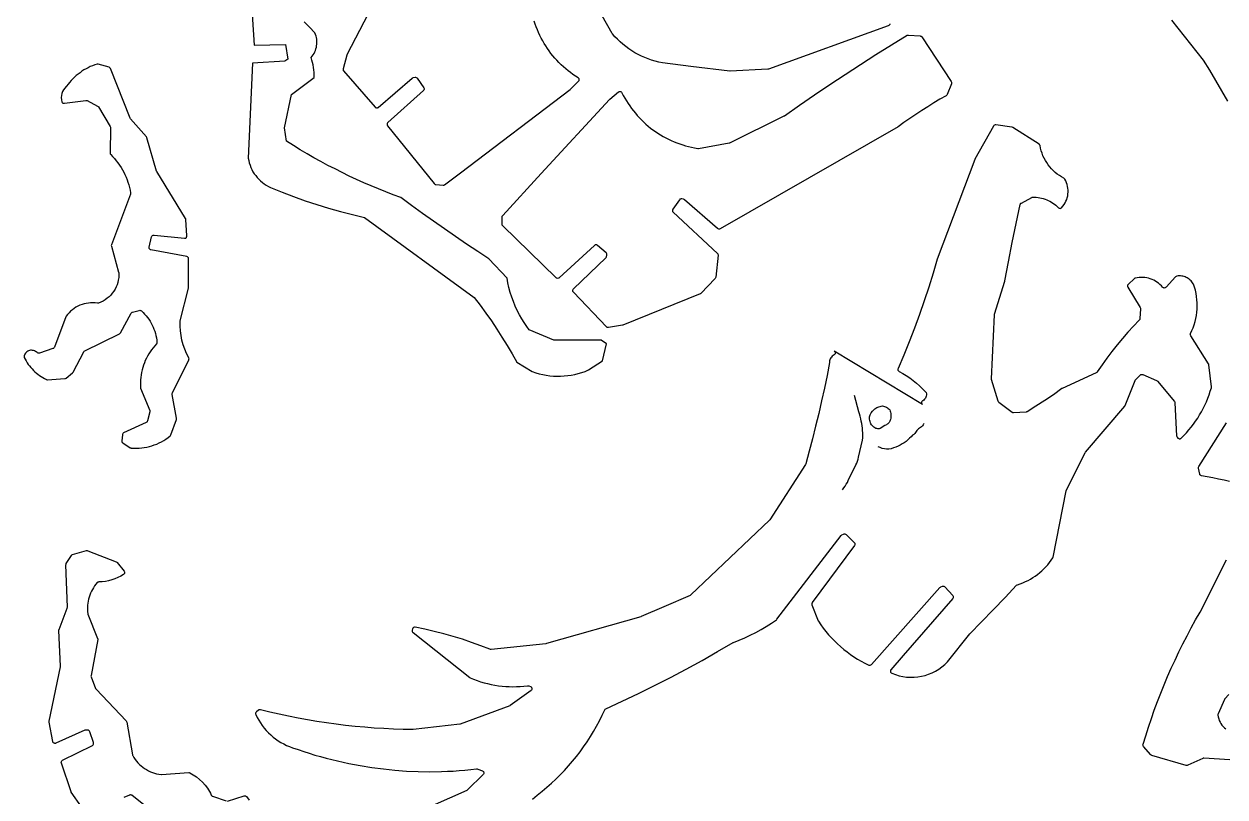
# Model space of a CAD drawing. Header units: millimetres. Extents: x -589 to -2, y 2 to 749.
# Drawn here: x -581 to -366.5, y 305.4 to 443.5 of the extents above; entities that cross this region are included whole.
import ezdxf

# ---------------------------------------------------------------- set-up
doc = ezdxf.new("R2010")
doc.units = ezdxf.units.MM
doc.header["$MEASUREMENT"] = 0

msp = doc.modelspace()

# ---------------------------------------------------------------- linework, layer by layer
for points in [[(-540.87, 455.3), (-539.89, 439.72), (-534.27, 439.85), (-533.87, 437.2), (-534.43, 436.85), (-540.15, 436.49), (-540.94, 419.53), (-540.86, 419.1), (-540.75, 418.68), (-540.62, 418.27), (-540.47, 417.87), (-540.29, 417.48), (-540.09, 417.11), (-539.86, 416.75), (-539.61, 416.4), (-539.34, 416.07), (-539.06, 415.76), (-538.75, 415.47), (-538.42, 415.19), (-538.08, 414.94), (-537.71, 414.7), (-537.34, 414.49), (-536.94, 414.3), (-534.9, 413.46), (-532.85, 412.66), (-530.77, 411.92), (-528.68, 411.22), (-526.58, 410.58), (-524.46, 409.98), (-522.32, 409.44), (-520.17, 408.94), (-500.56, 394.63), (-499.52, 393.25), (-498.51, 391.85), (-497.52, 390.43), (-496.56, 388.99), (-495.62, 387.54), (-494.71, 386.07), (-493.83, 384.58), (-492.97, 383.08), (-490.2, 381.38), (-489.58, 381.17), (-488.96, 381), (-488.33, 380.85), (-487.7, 380.74), (-487.07, 380.65), (-486.43, 380.59), (-485.79, 380.57), (-485.15, 380.57), (-484.51, 380.6), (-483.87, 380.67), (-483.24, 380.76), (-482.61, 380.88), (-481.99, 381.03), (-481.37, 381.22), (-480.76, 381.43), (-480.16, 381.67), (-477.64, 383.28), (-476.96, 386.33), (-477.9, 387.02), (-486.37, 387.03), (-490.74, 388.82), (-491.21, 389.47), (-491.66, 390.13), (-492.08, 390.81), (-492.48, 391.51), (-492.88, 392.29), (-493.24, 393.08), (-493.57, 393.89), (-493.87, 394.71), (-494.14, 395.54), (-494.37, 396.39), (-494.56, 397.24), (-494.72, 398.1), (-497.96, 401.51), (-499.96, 402.83), (-501.96, 404.17), (-503.94, 405.52), (-505.91, 406.88), (-507.87, 408.26), (-509.82, 409.66), (-511.77, 411.07), (-513.7, 412.5), (-515.03, 412.99), (-516.36, 413.5), (-517.68, 414.03), (-519, 414.58), (-520.3, 415.14), (-521.6, 415.73), (-522.89, 416.33), (-524.17, 416.95), (-525.44, 417.59), (-526.71, 418.24), (-527.96, 418.91), (-529.2, 419.6), (-530.44, 420.31), (-531.66, 421.04), (-532.88, 421.78), (-534.08, 422.54), (-534.45, 424.92), (-533.2, 430.89), (-529.18, 433.93), (-529.18, 434.38), (-529.19, 434.83), (-529.23, 435.28), (-529.28, 435.73), (-529.36, 436.18), (-529.45, 436.62), (-529.56, 437.06), (-529.68, 437.49), (-529.5, 437.73), (-529.33, 437.98), (-529.18, 438.23), (-529.05, 438.5), (-528.94, 438.77), (-528.85, 439.04), (-528.77, 439.33), (-528.72, 439.61), (-528.69, 439.9), (-528.68, 440.19), (-528.68, 440.48), (-528.71, 440.78), (-528.76, 441.07), (-528.83, 441.35), (-528.92, 441.64), (-529.03, 441.92), (-529.97, 442.93), (-530.94, 443.9)], [(-516.48, 451.19), (-523.32, 438), (-523.35, 437.9), (-524, 435.47), (-524.01, 435.37), (-524, 435.27), (-523.96, 435.18), (-523.9, 435.1), (-518.29, 428.64), (-518.24, 428.58), (-518.17, 428.55), (-518.02, 428.51), (-517.88, 428.53), (-517.81, 428.55), (-517.74, 428.6), (-511.64, 433.83), (-511.56, 433.88), (-511.47, 433.92), (-511.15, 433.97), (-511.04, 433.98), (-510.93, 433.95), (-510.83, 433.9), (-510.75, 433.82), (-509.58, 432.11), (-509.52, 431.98), (-509.51, 431.84), (-509.55, 431.7), (-509.64, 431.59), (-516, 425.87), (-516.06, 425.81), (-516.1, 425.74), (-516.14, 425.6), (-516.12, 425.45), (-516.05, 425.31), (-507.74, 414.97), (-507.68, 414.91), (-507.61, 414.86), (-507.54, 414.84), (-507.46, 414.83), (-506.12, 414.7), (-505.98, 414.72), (-505.86, 414.78), (-503.05, 416.91), (-483.42, 431.8), (-483.37, 431.84), (-481.93, 433.26), (-481.88, 433.33), (-481.84, 433.41), (-481.82, 433.5), (-481.82, 433.59), (-481.84, 433.68), (-481.88, 433.76), (-481.94, 433.82), (-482.01, 433.88), (-482.48, 434.18), (-482.94, 434.49), (-483.38, 434.81), (-483.82, 435.15), (-484.24, 435.5), (-484.65, 435.86), (-485.05, 436.23), (-485.44, 436.62), (-485.82, 437.01), (-486.18, 437.41), (-486.53, 437.83), (-486.87, 438.25), (-487.19, 438.69), (-487.5, 439.13), (-487.8, 439.58), (-488.08, 440.04), (-488.35, 440.51), (-488.61, 440.99), (-488.85, 441.47), (-489.08, 441.96), (-489.29, 442.46), (-489.49, 442.97), (-489.68, 443.48), (-489.85, 444)], [(-426.34, 443.51), (-426.37, 443.42), (-426.42, 443.33), (-426.47, 443.29), (-426.55, 443.21), (-426.65, 443.16), (-448.04, 435.45), (-448.14, 435.43), (-454.86, 435.05), (-454.92, 435.05), (-461.88, 435.92), (-466.98, 436.56), (-467.63, 436.7), (-468.27, 436.86), (-468.9, 437.05), (-469.52, 437.26), (-470.13, 437.5), (-470.72, 437.77), (-471.31, 438.06), (-471.88, 438.37), (-472.44, 438.71), (-472.98, 439.08), (-473.51, 439.46), (-474.03, 439.87), (-474.52, 440.3), (-475, 440.76), (-475.46, 441.23), (-475.9, 441.73), (-475.94, 441.78), (-478.76, 446.72)], [(-366.01, 429.7), (-367.04, 431.56), (-368.11, 433.41), (-369.22, 435.24), (-370.36, 437.04), (-375.97, 444.16)], [(-474.82, 431.36), (-474.74, 431.4), (-474.66, 431.43), (-474.57, 431.44), (-474.47, 431.43), (-474.39, 431.41), (-474.31, 431.36), (-474.25, 431.3), (-474.2, 431.22), (-473.95, 430.73), (-473.68, 430.24), (-473.4, 429.76), (-473.11, 429.3), (-472.8, 428.85), (-472.48, 428.4), (-472.15, 427.97), (-471.8, 427.54), (-471.45, 427.13), (-471.08, 426.73), (-470.7, 426.35), (-470.31, 425.97), (-469.91, 425.6), (-469.5, 425.25), (-469.08, 424.91), (-468.65, 424.59), (-468.21, 424.27), (-467.76, 423.97), (-467.3, 423.68), (-466.84, 423.41), (-466.36, 423.15), (-465.88, 422.9), (-465.39, 422.67), (-464.89, 422.46), (-464.38, 422.25), (-463.87, 422.07), (-463.35, 421.89), (-462.82, 421.74), (-462.29, 421.59), (-461.76, 421.47), (-461.21, 421.36), (-460.67, 421.27), (-460.6, 421.26), (-460.54, 421.27), (-455.02, 422.24), (-454.91, 422.27), (-445.21, 427.06), (-445.16, 427.09), (-442.48, 428.98), (-439.78, 430.84), (-437.07, 432.68), (-434.35, 434.49), (-431.6, 436.27), (-428.84, 438.03), (-426.06, 439.77), (-423.27, 441.48), (-423.15, 441.52), (-423.02, 441.53), (-420.95, 441.36), (-420.87, 441.34), (-420.78, 441.31), (-420.71, 441.25), (-420.65, 441.19), (-415.4, 433.2), (-415.35, 433.11), (-415.33, 433.02), (-415.33, 432.92), (-415.36, 432.83), (-416.13, 430.88), (-416.19, 430.77), (-416.29, 430.68), (-417.4, 430.04), (-418.49, 429.39), (-419.58, 428.72), (-420.66, 428.03), (-421.73, 427.33), (-422.79, 426.62), (-423.83, 425.89), (-424.87, 425.15), (-456.68, 406.9), (-456.8, 406.86), (-456.92, 406.85), (-457.04, 406.88), (-457.15, 406.94), (-463.02, 412.08), (-463.11, 412.14), (-463.2, 412.17), (-463.5, 412.25), (-463.62, 412.25), (-463.73, 412.22), (-463.84, 412.17), (-463.92, 412.08), (-465.11, 410.41), (-465.18, 410.27), (-465.19, 410.13), (-465.15, 410), (-465.06, 409.88), (-457.15, 402.51), (-457.09, 402.44), (-457.05, 402.35), (-457.04, 402.26), (-457.04, 402.17), (-457.45, 398.25), (-457.49, 398.13), (-457.57, 398.02), (-460.11, 395.36), (-460.17, 395.3), (-460.25, 395.26), (-474.05, 389.71), (-474.12, 389.68), (-476.62, 389.28), (-476.71, 389.27), (-476.81, 389.29), (-476.89, 389.33), (-476.97, 389.39), (-482.87, 395.59), (-482.92, 395.65), (-482.95, 395.72), (-482.98, 395.87), (-482.94, 396.02), (-482.91, 396.09), (-482.85, 396.16), (-477.07, 401.72), (-477.02, 401.8), (-476.98, 401.89), (-476.88, 402.19), (-476.87, 402.31), (-476.88, 402.42), (-476.93, 402.52), (-477.01, 402.61), (-478.58, 403.94), (-478.71, 404.01), (-478.85, 404.04), (-478.99, 404.01), (-479.11, 403.93), (-485.41, 398.15), (-485.48, 398.1), (-485.54, 398.06), (-485.69, 398.04), (-485.84, 398.06), (-485.91, 398.1), (-485.97, 398.15), (-495.48, 407.41), (-495.53, 407.47), (-495.57, 407.54), (-495.59, 407.61), (-495.59, 407.7), (-495.59, 409.02), (-495.56, 409.17), (-495.48, 409.3), (-488.6, 416.77), (-476.4, 430.01), (-476.36, 430.05), (-474.82, 431.36)], [(-578.66, 384.78), (-578.79, 384.9), (-578.94, 385), (-579.1, 385.08), (-579.27, 385.14), (-579.44, 385.18), (-579.62, 385.2), (-579.8, 385.19), (-579.98, 385.16), (-580.16, 385.1), (-580.32, 385.02), (-580.47, 384.92), (-580.6, 384.8), (-580.72, 384.67), (-580.82, 384.52), (-580.9, 384.36), (-580.96, 384.19), (-580.98, 384.05), (-580.95, 383.91), (-580.79, 383.59), (-580.61, 383.28), (-580.43, 382.97), (-580.22, 382.68), (-580.01, 382.39), (-579.79, 382.12), (-579.55, 381.85), (-579.31, 381.6), (-579.05, 381.35), (-578.78, 381.12), (-578.51, 380.9), (-578.22, 380.68), (-577.92, 380.49), (-577.62, 380.3), (-577.3, 380.13), (-576.98, 379.97), (-576.89, 379.94), (-576.79, 379.93), (-573.71, 380.14), (-573.59, 380.17), (-573.48, 380.23), (-572.35, 381.14), (-572.23, 381.26), (-570.3, 384.92), (-570.23, 385.01), (-570.13, 385.08), (-563.95, 388.13), (-563.85, 388.2), (-563.78, 388.29), (-561.84, 391.82), (-561.79, 391.89), (-561.74, 391.95), (-561.67, 391.99), (-561.6, 392.02), (-560.39, 392.33), (-560.29, 392.34), (-560.2, 392.32), (-560.11, 392.29), (-560.02, 392.24), (-559.73, 391.96), (-559.45, 391.67), (-559.18, 391.37), (-558.93, 391.05), (-558.7, 390.73), (-558.48, 390.39), (-558.28, 390.05), (-558.09, 389.7), (-557.93, 389.34), (-557.77, 388.97), (-557.64, 388.59), (-557.52, 388.21), (-557.42, 387.82), (-557.34, 387.43), (-557.28, 387.03), (-557.24, 386.63), (-557.24, 386.54), (-557.26, 386.46), (-557.29, 386.38), (-557.34, 386.32), (-557.64, 385.98), (-557.93, 385.64), (-558.21, 385.28), (-558.46, 384.92), (-558.7, 384.54), (-558.93, 384.16), (-559.13, 383.76), (-559.32, 383.36), (-559.49, 382.95), (-559.64, 382.53), (-559.78, 382.1), (-559.9, 381.67), (-559.99, 381.24), (-560.07, 380.8), (-560.13, 380.35), (-560.17, 379.9), (-560.2, 379.24), (-560.19, 378.58), (-560.16, 378.45), (-558.54, 374.41), (-558.51, 374.29), (-558.52, 374.17), (-558.93, 372.57), (-558.96, 372.48), (-559.01, 372.41), (-559.07, 372.35), (-559.15, 372.31), (-563.19, 370.42), (-563.28, 370.36), (-563.35, 370.29), (-563.39, 370.19), (-563.41, 370.09), (-563.53, 368.99), (-563.52, 368.89), (-563.49, 368.79), (-563.42, 368.7), (-563.34, 368.63), (-562.01, 367.78), (-561.93, 367.75), (-561.84, 367.73), (-561.37, 367.7), (-560.9, 367.69), (-560.43, 367.7), (-559.97, 367.74), (-559.5, 367.8), (-559.05, 367.88), (-558.6, 367.99), (-558.15, 368.12), (-557.71, 368.27), (-557.28, 368.44), (-556.86, 368.63), (-556.44, 368.84), (-556.04, 369.08), (-555.65, 369.33), (-555.26, 369.6), (-554.9, 369.9), (-554.82, 369.97), (-554.77, 370.06), (-553.76, 372.85), (-553.74, 372.95), (-553.75, 373.05), (-554.52, 377.32), (-554.52, 377.45), (-554.48, 377.57), (-551.56, 383.49), (-551.52, 383.58), (-551.51, 383.68), (-551.52, 383.77), (-551.56, 383.86), (-551.94, 384.62), (-552.27, 385.39), (-552.54, 386.19), (-552.77, 387), (-552.93, 387.82), (-553.05, 388.66), (-553.11, 389.5), (-553.11, 390.35), (-553.11, 390.44), (-551.63, 396.32), (-551.62, 396.41), (-551.61, 401.56), (-551.63, 401.7), (-551.7, 401.81), (-551.8, 401.9), (-551.93, 401.95), (-558.32, 403.14), (-558.4, 403.16), (-558.47, 403.2), (-558.54, 403.25), (-558.59, 403.31), (-558.62, 403.39), (-558.64, 403.46), (-558.65, 403.54), (-558.64, 403.63), (-558.2, 405.48), (-558.13, 405.61), (-558.03, 405.71), (-557.9, 405.77), (-557.76, 405.78), (-552.35, 405.2), (-552.26, 405.2), (-552.18, 405.22), (-552.1, 405.25), (-552.04, 405.3), (-551.98, 405.37), (-551.94, 405.45), (-551.92, 405.53), (-551.91, 405.62), (-552.07, 408.57), (-552.09, 408.66), (-552.14, 408.76), (-557.29, 417.13), (-557.33, 417.23), (-559.02, 423.14), (-559.05, 423.23), (-559.1, 423.31), (-561.98, 426.53), (-562.05, 426.66), (-565.54, 435.54), (-565.58, 435.62), (-565.64, 435.69), (-565.71, 435.74), (-565.79, 435.78), (-567.71, 436.34), (-567.82, 436.35), (-567.94, 436.34), (-568.34, 436.2), (-568.74, 436.04), (-569.14, 435.88), (-569.52, 435.69), (-569.9, 435.49), (-570.27, 435.28), (-570.63, 435.05), (-570.98, 434.8), (-571.32, 434.55), (-571.64, 434.28), (-571.96, 433.99), (-572.27, 433.69), (-572.56, 433.38), (-572.84, 433.06), (-573.11, 432.73), (-573.37, 432.38), (-573.44, 432.32), (-573.71, 432.05), (-573.94, 431.75), (-574.11, 431.42), (-574.24, 431.07), (-574.31, 430.71), (-574.33, 430.34), (-574.3, 429.97), (-574.21, 429.59), (-574.14, 429.47), (-574.04, 429.38), (-573.91, 429.33), (-573.77, 429.33), (-569.93, 429.83), (-569.81, 429.83), (-569.7, 429.8), (-567.84, 428.84), (-567.74, 428.78), (-567.67, 428.7), (-565.59, 425.18), (-565.54, 425.08), (-565.53, 424.97), (-565.62, 420.45), (-565.61, 420.36), (-565.59, 420.29), (-565.55, 420.22), (-565.5, 420.16), (-565.16, 419.81), (-564.82, 419.44), (-564.51, 419.07), (-564.21, 418.68), (-563.92, 418.28), (-563.66, 417.87), (-563.41, 417.45), (-563.17, 417.02), (-562.96, 416.58), (-562.76, 416.14), (-562.58, 415.68), (-562.42, 415.22), (-562.28, 414.76), (-562.15, 414.28), (-562.05, 413.8), (-561.96, 413.32), (-561.96, 413.21), (-561.98, 413.11), (-565.37, 404.02), (-565.39, 403.89), (-565.38, 403.77), (-564.08, 399.17), (-564.06, 399.09), (-564.05, 398.64), (-564.07, 398.19), (-564.14, 397.75), (-564.24, 397.33), (-564.37, 396.91), (-564.53, 396.51), (-564.73, 396.12), (-564.95, 395.75), (-565.21, 395.4), (-565.49, 395.07), (-565.79, 394.76), (-566.13, 394.48), (-566.48, 394.22), (-566.86, 393.99), (-567.26, 393.79), (-567.68, 393.62), (-567.78, 393.61), (-567.87, 393.61), (-568.28, 393.66), (-568.68, 393.68), (-569.08, 393.67), (-569.47, 393.63), (-569.86, 393.57), (-570.25, 393.48), (-570.62, 393.37), (-570.99, 393.23), (-571.35, 393.06), (-571.7, 392.88), (-572.03, 392.67), (-572.35, 392.44), (-572.66, 392.18), (-572.94, 391.91), (-573.21, 391.61), (-573.47, 391.29), (-573.52, 391.19), (-575.56, 385.75), (-575.6, 385.67), (-575.66, 385.6), (-575.73, 385.54), (-575.81, 385.51), (-578.24, 384.68), (-578.35, 384.66), (-578.47, 384.67), (-578.57, 384.71), (-578.66, 384.78)], [(-407.83, 425.27), (-411.18, 419.33), (-411.2, 419.26), (-417.92, 401.47), (-418.63, 398.98), (-419.39, 396.5), (-420.2, 394.03), (-421.04, 391.58), (-421.94, 389.15), (-422.88, 386.73), (-423.86, 384.33), (-424.88, 381.94), (-424.92, 381.8), (-424.9, 381.65), (-424.82, 381.52), (-424.71, 381.43), (-424.05, 381.06), (-423.41, 380.66), (-422.79, 380.24), (-422.19, 379.8), (-421.6, 379.33), (-421.04, 378.84), (-420.49, 378.32), (-419.97, 377.79), (-419.91, 377.71), (-419.87, 377.64), (-419.83, 377.42), (-419.82, 377.21), (-419.85, 377), (-419.91, 376.8), (-420.01, 376.61), (-420.14, 376.44), (-420.29, 376.29), (-420.47, 376.17), (-420.56, 376.11), (-420.63, 376.03), (-420.68, 375.94), (-420.69, 375.83), (-420.68, 375.73), (-420.65, 375.63), (-420.59, 375.55), (-420.51, 375.48), (-436.29, 385.06), (-436.2, 384.99), (-436.14, 384.9), (-436.11, 384.8), (-436.1, 384.69), (-436.12, 384.58), (-436.17, 384.49), (-436.24, 384.41), (-436.32, 384.35), (-436.5, 384.25), (-436.66, 384.13), (-436.79, 383.99), (-436.91, 383.83), (-437, 383.66), (-437.06, 383.47), (-437.1, 383.28), (-437.11, 383.08), (-437.12, 382.98), (-437.57, 380.7), (-438.05, 378.43), (-438.54, 376.16), (-439.06, 373.9), (-439.6, 371.64), (-440.16, 369.39), (-440.74, 367.14), (-441.34, 364.9), (-441.39, 364.78), (-447.79, 354.91), (-447.84, 354.83), (-461.9, 341.49), (-462.03, 341.4), (-466.7, 339.37), (-470.78, 337.6), (-470.83, 337.57), (-487.69, 332.77), (-487.77, 332.76), (-497.58, 331.75), (-497.68, 331.75), (-497.77, 331.77), (-499.4, 332.4), (-501.04, 332.99), (-502.69, 333.54), (-504.35, 334.05), (-506.03, 334.52), (-507.71, 334.95), (-509.41, 335.34), (-511.11, 335.69), (-511.19, 335.7), (-511.27, 335.69), (-511.41, 335.64), (-511.52, 335.53), (-511.56, 335.47), (-511.59, 335.39), (-511.64, 335.16), (-511.66, 335.05), (-511.64, 334.93), (-511.59, 334.83), (-511.5, 334.75), (-501.37, 326.71), (-501.29, 326.66), (-500.68, 326.41), (-500.06, 326.18), (-499.44, 325.97), (-498.82, 325.79), (-498.18, 325.62), (-497.55, 325.48), (-496.91, 325.36), (-496.26, 325.26), (-495.61, 325.18), (-494.96, 325.12), (-494.31, 325.09), (-493.66, 325.08), (-493, 325.09), (-492.35, 325.12), (-491.7, 325.17), (-491.04, 325.25), (-490.94, 325.25), (-490.84, 325.22), (-490.5, 325.1), (-490.41, 325.04), (-490.34, 324.96), (-490.29, 324.87), (-490.26, 324.77), (-490.26, 324.66), (-490.29, 324.56), (-490.35, 324.46), (-490.43, 324.39), (-494.13, 321.73), (-494.23, 321.68), (-503.06, 318.41), (-503.15, 318.37), (-511.5, 317.4), (-511.55, 317.4), (-513.27, 317.43), (-514.99, 317.5), (-516.71, 317.58), (-518.42, 317.69), (-520.14, 317.83), (-521.85, 317.99), (-523.55, 318.17), (-525.26, 318.38), (-526.96, 318.62), (-528.66, 318.88), (-530.35, 319.16), (-532.04, 319.47), (-533.73, 319.8), (-535.41, 320.16), (-537.09, 320.54), (-538.76, 320.95), (-538.85, 320.96), (-538.93, 320.95), (-539.02, 320.93), (-539.1, 320.88), (-539.49, 320.59), (-539.58, 320.49), (-539.63, 320.37), (-539.64, 320.24), (-539.6, 320.11), (-539.35, 319.59), (-539.07, 319.09), (-538.77, 318.6), (-538.45, 318.13), (-538.1, 317.68), (-537.73, 317.25), (-537.34, 316.84), (-536.93, 316.45), (-536.5, 316.08), (-536.05, 315.74), (-535.58, 315.42), (-535.1, 315.12), (-534.6, 314.84), (-534.08, 314.59), (-533.55, 314.37), (-533.01, 314.17), (-532.02, 313.83), (-531.03, 313.49), (-530.04, 313.17), (-529.04, 312.87), (-528.03, 312.58), (-527.03, 312.31), (-526.02, 312.05), (-525, 311.8), (-522.97, 311.36), (-520.92, 310.97), (-518.87, 310.64), (-516.8, 310.37), (-514.73, 310.16), (-512.65, 310.01), (-510.57, 309.92), (-508.49, 309.89), (-506.4, 309.92), (-505.36, 309.96), (-504.32, 310.01), (-503.28, 310.08), (-502.23, 310.16), (-501.19, 310.26), (-500.15, 310.37), (-500.06, 310.37), (-499.96, 310.36), (-499.12, 310.05), (-499.03, 310.01), (-498.95, 309.94), (-498.9, 309.86), (-498.87, 309.76), (-498.86, 309.66), (-498.87, 309.56), (-498.92, 309.47), (-498.98, 309.4), (-501.8, 306.63), (-501.92, 306.55), (-508.1, 303.79)], [(-490.18, 304.98), (-489.31, 305.67), (-488.45, 306.38), (-487.6, 307.1), (-486.79, 307.83), (-485.99, 308.57), (-485.22, 309.34), (-484.46, 310.12), (-483.73, 310.93), (-483.03, 311.75), (-482.34, 312.6), (-481.68, 313.46), (-481.04, 314.34), (-480.43, 315.23), (-479.84, 316.15), (-479.28, 317.08), (-478.74, 318.02), (-478.23, 318.99), (-477.74, 319.96), (-477.28, 320.95), (-477.2, 321.07), (-477.07, 321.15), (-474.16, 322.48), (-471.26, 323.85), (-468.39, 325.27), (-465.54, 326.72), (-462.7, 328.22), (-459.89, 329.76), (-457.11, 331.34), (-454.34, 332.96), (-454.28, 333), (-453.26, 333.38), (-452.26, 333.8), (-451.27, 334.26), (-450.3, 334.75), (-449.35, 335.27), (-448.41, 335.83), (-447.5, 336.42), (-446.61, 337.04), (-446.53, 337.12), (-435.06, 352.1), (-434.99, 352.18), (-434.9, 352.24), (-434.61, 352.35), (-434.5, 352.38), (-434.39, 352.38), (-434.28, 352.34), (-434.18, 352.27), (-432.7, 350.84), (-432.61, 350.72), (-432.58, 350.58), (-432.59, 350.44), (-432.66, 350.31), (-440.21, 340.1), (-440.25, 340.01), (-440.28, 339.92), (-440.28, 339.82), (-440.26, 339.72), (-439.17, 336.85), (-439.12, 336.78), (-438.7, 336.15), (-438.25, 335.54), (-437.78, 334.94), (-437.29, 334.36), (-436.79, 333.8), (-436.26, 333.26), (-435.72, 332.74), (-435.16, 332.23), (-434.58, 331.75), (-433.99, 331.28), (-433.38, 330.84), (-432.76, 330.42), (-432.12, 330.01), (-431.46, 329.63), (-430.79, 329.28), (-430.11, 328.94), (-429.99, 328.91), (-429.86, 328.91), (-429.75, 328.96), (-429.65, 329.04), (-417.4, 342.81), (-417.33, 342.88), (-417.24, 342.92), (-416.95, 343.03), (-416.83, 343.05), (-416.72, 343.03), (-416.61, 342.99), (-416.52, 342.91), (-415.13, 341.37), (-415.06, 341.25), (-415.03, 341.11), (-415.06, 340.97), (-415.13, 340.85), (-423.96, 330.64), (-426.16, 328.11), (-426.21, 328.03), (-426.24, 327.94), (-426.25, 327.85), (-426.25, 327.76), (-426.21, 327.67), (-426.16, 327.59), (-426.09, 327.53), (-426.01, 327.48), (-425.36, 327.23), (-424.7, 327.03), (-424.03, 326.89), (-423.37, 326.8), (-422.69, 326.76), (-422.02, 326.77), (-421.36, 326.83), (-420.7, 326.93), (-420.05, 327.09), (-419.42, 327.3), (-418.8, 327.55), (-418.2, 327.85), (-417.62, 328.2), (-417.06, 328.6), (-416.54, 329.04), (-416.04, 329.52), (-412.08, 334.51), (-409.97, 336.66), (-407.87, 338.82), (-405.78, 341), (-403.71, 343.19), (-403.63, 343.26), (-403.54, 343.3), (-403.06, 343.47), (-402.59, 343.65), (-402.12, 343.85), (-401.67, 344.07), (-401.23, 344.32), (-400.8, 344.57), (-400.38, 344.85), (-399.97, 345.15), (-399.58, 345.46), (-399.19, 345.79), (-398.83, 346.13), (-398.48, 346.49), (-398.14, 346.86), (-397.82, 347.25), (-397.52, 347.66), (-397.23, 348.08), (-397.17, 348.22), (-394.89, 360.06), (-394.85, 360.16), (-391.45, 366.88), (-391.38, 366.96), (-384.38, 375.19), (-384.3, 375.32), (-382.55, 379.8), (-382.51, 379.88), (-382.45, 379.94), (-381.59, 380.79), (-381.5, 380.85), (-381.39, 380.89), (-381.27, 380.89), (-381.15, 380.86), (-378.7, 379.78), (-378.62, 379.73), (-378.56, 379.68), (-375.52, 376.05), (-375.46, 375.93), (-375.43, 375.8), (-375.13, 369.89), (-375.1, 369.76), (-375.02, 369.65), (-374.89, 369.5), (-374.76, 369.41), (-374.69, 369.39), (-374.61, 369.38), (-374.53, 369.39), (-374.46, 369.41), (-374.39, 369.44), (-374.32, 369.5), (-373.85, 369.97), (-373.39, 370.45), (-372.95, 370.95), (-372.53, 371.46), (-372.13, 371.98), (-371.74, 372.52), (-371.37, 373.07), (-371.02, 373.64), (-370.69, 374.21), (-370.38, 374.79), (-370.09, 375.39), (-369.82, 375.99), (-369.56, 376.61), (-369.33, 377.23), (-369.12, 377.86), (-368.93, 378.5), (-368.91, 378.58), (-368.92, 378.66), (-369.4, 382.62), (-369.41, 382.7), (-369.45, 382.78), (-372.62, 387.78), (-372.67, 387.88), (-372.69, 387.98), (-372.68, 388.08), (-372.65, 388.18), (-372.4, 388.7), (-372.18, 389.23), (-371.99, 389.77), (-371.83, 390.31), (-371.7, 390.86), (-371.59, 391.42), (-371.52, 391.98), (-371.47, 392.54), (-371.45, 393.1), (-371.46, 393.67), (-371.5, 394.23), (-371.57, 394.79), (-371.66, 395.35), (-371.79, 395.91), (-371.95, 396.46), (-372.13, 397), (-372.17, 397.08), (-372.29, 397.26), (-372.42, 397.43), (-372.56, 397.59), (-372.71, 397.74), (-372.87, 397.88), (-373.05, 398), (-373.23, 398.11), (-373.41, 398.21), (-373.61, 398.29), (-373.81, 398.36), (-374.02, 398.41), (-374.23, 398.45), (-374.44, 398.47), (-374.66, 398.48), (-374.87, 398.47), (-375.09, 398.44), (-375.21, 398.4), (-375.32, 398.31), (-377.03, 396.45), (-377.1, 396.39), (-377.17, 396.35), (-377.25, 396.33), (-377.34, 396.32), (-377.42, 396.33), (-377.5, 396.36), (-377.57, 396.4), (-377.64, 396.46), (-377.86, 396.72), (-378.11, 396.96), (-378.37, 397.18), (-378.64, 397.38), (-378.92, 397.56), (-379.22, 397.72), (-379.52, 397.86), (-379.83, 397.98), (-380.15, 398.07), (-380.48, 398.14), (-380.81, 398.19), (-381.15, 398.22), (-381.48, 398.22), (-381.82, 398.2), (-382.16, 398.15), (-382.5, 398.08), (-382.59, 398.05), (-382.66, 398), (-383.81, 396.95), (-383.89, 396.84), (-383.93, 396.71), (-383.93, 396.57), (-383.87, 396.45), (-381.66, 392.84), (-381.61, 392.73), (-381.59, 392.62), (-381.68, 390.85), (-381.72, 390.71), (-381.8, 390.59), (-382.83, 389.51), (-383.83, 388.41), (-384.81, 387.29), (-385.77, 386.14), (-386.69, 384.97), (-387.59, 383.78), (-388.46, 382.57), (-389.3, 381.34), (-389.38, 381.25), (-389.48, 381.19), (-395.55, 378.38), (-395.63, 378.34), (-397.14, 377.25), (-398.68, 376.19), (-400.25, 375.18), (-401.84, 374.21), (-401.93, 374.17), (-402.03, 374.16), (-404.25, 374.01), (-404.38, 374.02), (-404.51, 374.08), (-406.87, 375.87), (-406.96, 375.97), (-407.02, 376.09), (-408.18, 379.99), (-408.19, 380.12), (-407.65, 391.54), (-407.64, 391.65), (-405.81, 397.53), (-405.8, 397.58), (-405.17, 401.01), (-404.51, 404.43), (-403.8, 407.84), (-403.05, 411.24), (-403.03, 411.32), (-402.99, 411.4), (-402.93, 411.46), (-402.86, 411.51), (-401.02, 412.51), (-400.93, 412.55), (-400.83, 412.56), (-400.51, 412.56), (-400.19, 412.54), (-399.87, 412.51), (-399.56, 412.46), (-399.25, 412.39), (-398.94, 412.31), (-398.64, 412.21), (-398.34, 412.1), (-398.05, 411.97), (-397.77, 411.83), (-397.49, 411.67), (-397.23, 411.5), (-396.97, 411.31), (-396.72, 411.11), (-396.48, 410.9), (-396.25, 410.67), (-396.18, 410.62), (-396.11, 410.58), (-395.96, 410.54), (-395.8, 410.58), (-395.73, 410.62), (-395.67, 410.67), (-395.44, 410.94), (-395.23, 411.22), (-395.05, 411.52), (-394.9, 411.82), (-394.77, 412.14), (-394.67, 412.46), (-394.59, 412.79), (-394.54, 413.13), (-394.52, 413.47), (-394.52, 413.81), (-394.55, 414.14), (-394.61, 414.48), (-394.69, 414.81), (-394.8, 415.14), (-394.94, 415.46), (-395.11, 415.77), (-395.18, 415.86), (-395.26, 415.92), (-395.68, 416.16), (-396.08, 416.41), (-396.46, 416.69), (-396.82, 416.98), (-397.16, 417.3), (-397.49, 417.63), (-397.79, 417.98), (-398.08, 418.35), (-398.34, 418.73), (-398.58, 419.13), (-398.8, 419.54), (-399, 419.96), (-399.17, 420.39), (-399.32, 420.84), (-399.44, 421.29), (-399.53, 421.76), (-399.56, 421.84), (-399.6, 421.92), (-399.65, 421.98), (-399.71, 422.03), (-404.41, 425.01), (-404.48, 425.04), (-404.56, 425.06), (-407.42, 425.47), (-407.54, 425.47), (-407.65, 425.44), (-407.75, 425.37), (-407.83, 425.27)], [(-434.78, 360.23), (-434.57, 360.63), (-434.34, 360.93), (-434.13, 361.25), (-433.94, 361.59), (-433.78, 361.94), (-432.44, 364.7), (-432.27, 365.02), (-432.13, 365.37), (-432.02, 365.72), (-431.95, 366.08), (-431.26, 369.14), (-431.19, 369.57), (-431.17, 369.99), (-431.19, 370.42), (-431.26, 370.84), (-431.25, 371.28), (-431.29, 371.7), (-431.37, 372.13), (-431.5, 372.55), (-431.55, 372.97), (-431.64, 373.39), (-431.75, 373.81), (-431.89, 374.22), (-432.67, 377.12)], [(-429.18, 374.59), (-429.02, 374.72), (-428.85, 374.84), (-428.68, 374.94), (-428.49, 375.03), (-428.3, 375.11), (-428.1, 375.17), (-427.9, 375.21), (-427.69, 375.24), (-427.5, 375.21), (-427.32, 375.16), (-427.13, 375.09), (-426.96, 375.01), (-426.79, 374.92), (-426.64, 374.8), (-426.49, 374.68), (-426.36, 374.54), (-426.29, 374.33), (-426.23, 374.12), (-426.19, 373.9), (-426.17, 373.69), (-426.16, 373.47), (-426.16, 373.25), (-426.18, 373.04), (-426.22, 372.82), (-426.27, 372.68), (-426.33, 372.54), (-426.49, 372.28), (-426.69, 372.06), (-426.81, 371.96), (-426.94, 371.88), (-427.23, 371.73), (-427.52, 371.57), (-427.8, 371.4), (-428.07, 371.21), (-428.27, 371.17), (-428.47, 371.17), (-428.66, 371.19), (-428.85, 371.24), (-429.03, 371.32), (-429.19, 371.43), (-429.34, 371.56), (-429.47, 371.71), (-429.6, 371.88), (-429.72, 372.06), (-429.81, 372.25), (-429.89, 372.45), (-429.95, 372.65), (-429.99, 372.86), (-430, 373.07), (-430, 373.29), (-429.87, 373.66), (-429.69, 374), (-429.46, 374.31), (-429.32, 374.45), (-429.18, 374.59)], [(-420.26, 372.08), (-420.39, 371.85), (-420.54, 371.68), (-420.7, 371.52), (-420.88, 371.37), (-421.08, 371.25), (-421.24, 371.13), (-421.39, 370.99), (-421.52, 370.84), (-421.63, 370.67), (-421.76, 370.48), (-421.91, 370.32), (-422.09, 370.17), (-422.28, 370.05), (-422.55, 369.75), (-422.84, 369.46), (-423.15, 369.18), (-423.46, 368.92), (-423.79, 368.68), (-424.14, 368.46), (-424.49, 368.25), (-424.86, 368.06), (-425.26, 367.88), (-425.67, 367.74), (-426.09, 367.61), (-426.52, 367.52), (-426.92, 367.51), (-427.31, 367.56), (-427.7, 367.66), (-428.07, 367.81), (-428.25, 367.9), (-428.45, 367.93)], [(-365.67, 361.73), (-366.66, 361.96), (-367.66, 362.18), (-368.67, 362.39), (-369.67, 362.58), (-370.68, 362.76), (-370.8, 362.79), (-370.89, 362.86), (-370.97, 362.95), (-371.01, 363.06), (-371.22, 364.15), (-371.23, 364.3), (-371.17, 364.44), (-366.2, 372.22)], [(-568.89, 301.01), (-572.55, 306.24), (-572.58, 306.31), (-574.3, 311.44), (-574.32, 311.59), (-574.29, 311.73), (-574.22, 311.84), (-574.1, 311.93), (-568.77, 314.59), (-568.65, 314.68), (-568.58, 314.8), (-568.55, 314.94), (-568.57, 315.08), (-569.25, 317.03), (-569.3, 317.14), (-569.39, 317.22), (-569.49, 317.28), (-569.6, 317.3), (-569.93, 317.32), (-570.02, 317.32), (-570.12, 317.29), (-575.27, 314.98), (-575.36, 314.95), (-575.45, 314.95), (-575.54, 314.96), (-575.62, 314.99), (-575.7, 315.04), (-575.76, 315.11), (-575.81, 315.18), (-575.84, 315.27), (-576.48, 318.76), (-576.49, 318.84), (-576.48, 318.91), (-574.47, 328.64), (-574.46, 328.74), (-574.76, 335.13), (-574.75, 335.21), (-574.73, 335.29), (-573.27, 339.11), (-573.25, 339.18), (-573.24, 339.26), (-573.5, 346.86), (-573.48, 346.97), (-573.43, 347.08), (-572.52, 348.52), (-572.42, 348.62), (-572.3, 348.68), (-569.85, 349.39), (-569.72, 349.4), (-569.59, 349.38), (-564.51, 347.37), (-564.42, 347.32), (-564.36, 347.26), (-563.1, 345.71), (-563.05, 345.63), (-563.03, 345.55), (-563.01, 345.47), (-563.02, 345.38), (-563.04, 345.3), (-563.08, 345.23), (-563.13, 345.17), (-563.2, 345.12), (-563.71, 344.82), (-564.23, 344.56), (-564.77, 344.34), (-565.32, 344.16), (-565.88, 344.01), (-566.45, 343.9), (-567.03, 343.83), (-567.61, 343.79), (-567.69, 343.78), (-567.77, 343.76), (-567.84, 343.72), (-567.9, 343.67)], [(-365.63, 312.02), (-370.28, 312.3), (-370.37, 312.3), (-370.47, 312.27), (-373.14, 311.04), (-373.27, 311), (-373.42, 311.01), (-379.54, 312.8), (-379.64, 312.85), (-379.73, 312.93), (-381.04, 314.41), (-381.1, 314.49), (-381.13, 314.59), (-381.14, 314.68), (-381.13, 314.78), (-380.66, 316.32), (-380.17, 317.86), (-379.65, 319.39), (-379.12, 320.91), (-378.56, 322.42), (-377.97, 323.93), (-377.37, 325.42), (-376.74, 326.9), (-376.09, 328.38), (-375.42, 329.84), (-374.73, 331.3), (-374.01, 332.74), (-373.28, 334.18), (-372.52, 335.6), (-371.74, 337.01), (-370.93, 338.41), (-366.21, 347.72)], [(-567.9, 343.67), (-568.14, 343.38), (-568.37, 343.08), (-568.58, 342.77), (-568.77, 342.45), (-568.95, 342.12), (-569.1, 341.78), (-569.24, 341.43), (-569.36, 341.08), (-569.45, 340.72), (-569.53, 340.36), (-569.59, 339.99), (-569.63, 339.62), (-569.65, 339.25), (-569.65, 338.88), (-569.63, 338.5), (-569.59, 338.12), (-569.56, 338.04), (-567.85, 333.71), (-567.82, 333.6), (-567.82, 333.49), (-569.01, 327.06), (-569.02, 326.95), (-568.99, 326.85), (-568.19, 324.78), (-568.1, 324.66), (-562.72, 318.95), (-562.65, 318.86), (-562.61, 318.75), (-561.61, 312.89), (-561.6, 312.83), (-561.57, 312.76), (-561.37, 312.42), (-561.14, 312.09), (-560.9, 311.77), (-560.64, 311.48), (-560.36, 311.2), (-560.07, 310.93), (-559.77, 310.69), (-559.45, 310.46), (-559.12, 310.25), (-558.77, 310.06), (-558.42, 309.89), (-558.05, 309.74), (-557.68, 309.61), (-557.3, 309.51), (-556.91, 309.42), (-556.51, 309.36), (-556.43, 309.36), (-551.57, 309.74), (-551.46, 309.74), (-551.37, 309.7), (-551.05, 309.53), (-550.75, 309.35), (-550.45, 309.16), (-550.16, 308.96), (-549.62, 308.52), (-549.11, 308.03), (-548.65, 307.5), (-548.23, 306.94), (-547.86, 306.34), (-547.69, 306.03), (-547.54, 305.71), (-547.5, 305.64), (-547.45, 305.58), (-547.38, 305.53), (-547.31, 305.49), (-544.9, 304.66)], [(-365.81, 323.69), (-366.51, 322.88), (-366.56, 322.83), (-366.59, 322.77), (-367.72, 320.22), (-367.76, 320.12), (-367.76, 320.01), (-367.71, 319.68), (-367.62, 319.36), (-367.51, 319.05), (-367.38, 318.76), (-367.22, 318.48), (-367.04, 318.22), (-366.84, 317.98), (-366.61, 317.75), (-366.37, 317.55)], [(-558.39, 303), (-561.75, 305.67), (-561.85, 305.72), (-561.95, 305.75), (-562.06, 305.75), (-562.17, 305.72), (-563.17, 305.28)], [(-544.65, 304.65), (-541.69, 305.57), (-541.57, 305.59), (-541.45, 305.57), (-541.34, 305.52), (-541.25, 305.43), (-540.8, 304.8)]]:
    msp.add_lwpolyline(points)

doc.saveas('drawing.dxf')
